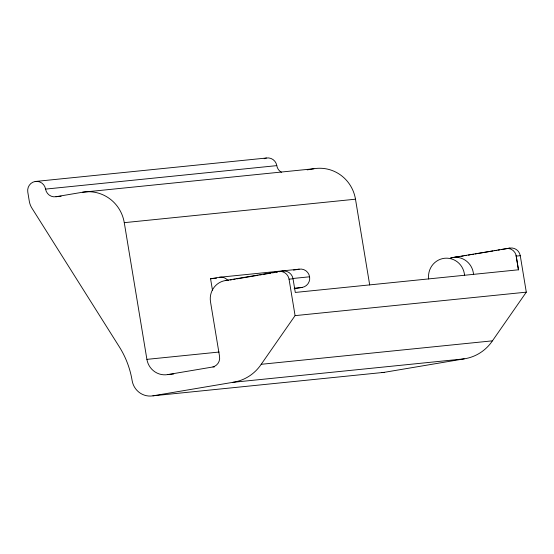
<?xml version="1.0" encoding="UTF-8"?>
<svg xmlns="http://www.w3.org/2000/svg" width="554" height="554" viewBox="0 0 554 554"><rect width="100%" height="100%" fill="white"/><g stroke="black" fill="none" stroke-linecap="round" stroke-linejoin="round"><path stroke-width="0.83" d="M152.939 395.826L232.978 382.315A42.977 41.959 84.2 0 0 261.211 364.303L295.081 315.628L289.043 279.174A9.238 9.016 84.2 0 0 283.288 272.035L282.159 271.682A9.238 9.016 84.2 0 0 278.641 271.564L225.277 280.566A18.476 18.04 84.2 0 0 210.506 301.798L219.557 356.478A9.238 9.016 84.2 0 1 212.175 367.094L167.703 374.594A18.476 18.04 84.2 0 1 146.9 359.366L124.269 222.666A36.952 36.072 84.2 0 0 82.657 192.217L55.975 196.718A9.238 9.016 84.2 0 1 45.573 189.101A9.238 9.016 84.2 0 0 35.172 181.49A9.238 9.016 84.2 0 0 27.79 192.106L29.293 201.22A18.476 18.04 84.2 0 0 31.807 207.965L119.311 346.818A89.672 87.539 84.2 0 1 132.129 380.598A18.476 18.04 84.2 0 0 152.939 395.826L384.157 372.35L464.204 358.847A42.977 41.959 84.2 0 0 492.437 340.835L526.3 292.159L520.268 255.706A9.238 9.016 84.2 0 0 509.86 248.095L450.672 257.915L459.889 256.523M505.878 248.497A9.238 9.016 84.2 0 1 516.003 254.93L518.468 269.888L516.099 255.332M228.338 280.345L227.424 280.573L228.65 280.303M307.214 169.87L313.883 168.741A36.952 36.072 84.2 0 1 355.488 199.198L369.691 284.95M212.494 290.372L210.575 278.773L219.467 277.27L299.202 269.175A9.238 9.016 84.2 0 1 309.603 276.792A9.238 9.016 84.2 0 1 302.221 287.401L294.132 288.766M230.111 280.019L231.807 279.735M233.497 279.451L235.194 279.161M236.89 278.877L258.06 275.303M259.757 275.019L261.453 274.729M263.143 274.445L270.767 273.157M272.464 272.873L274.154 272.589M275.85 272.305L277.547 272.014M279.237 271.73L282.63 271.162A9.238 9.016 84.2 0 1 293.031 278.773L295.296 292.443L518.544 269.784M293.544 270.13L299.202 269.175M461.579 256.239L463.276 255.955M464.972 255.664L466.662 255.38M468.359 255.096L470.055 254.812M471.745 254.521L473.441 254.238M475.131 253.954L492.921 250.948M494.618 250.664L496.308 250.38M498.004 250.089L499.701 249.806M501.391 249.522L509.86 248.095M35.172 181.49L266.398 158.022M45.573 189.101L276.799 165.632A9.238 9.016 84.2 0 0 281.474 172.273M82.657 192.217L313.883 168.741M55.975 196.718L61.134 196.192M124.269 222.666L355.488 199.198M278.641 271.564L282.63 271.162M210.575 278.773L216.579 278.163M225.277 280.566L228.47 280.241M292.457 278.53L309.603 276.792M289.043 279.174L293.031 278.773M516.28 256.107L520.268 255.706M294.499 288.191L302.221 287.401M295.081 315.628L526.3 292.159M146.9 359.366L219.107 352.039M212.971 367.011L214.564 366.852M261.211 364.303L492.437 340.835M167.703 374.594L173.721 373.985M232.978 382.315L464.204 358.847M452.514 257.499A18.476 18.04 84.2 0 1 473.538 274.646M428.678 279.001A18.476 18.04 84.2 0 1 444.793 258.247A18.476 18.04 84.2 0 1 464.564 275.56M264.147 158.721A9.238 9.016 84.2 0 1 276.799 165.632M455.575 257.278A18.476 18.04 84.2 0 1 456.503 257.098M384.157 372.35A18.476 18.04 84.2 0 1 381.81 372.586M219.467 277.27A9.238 9.016 84.2 0 1 227.929 280.525"/></g></svg>
